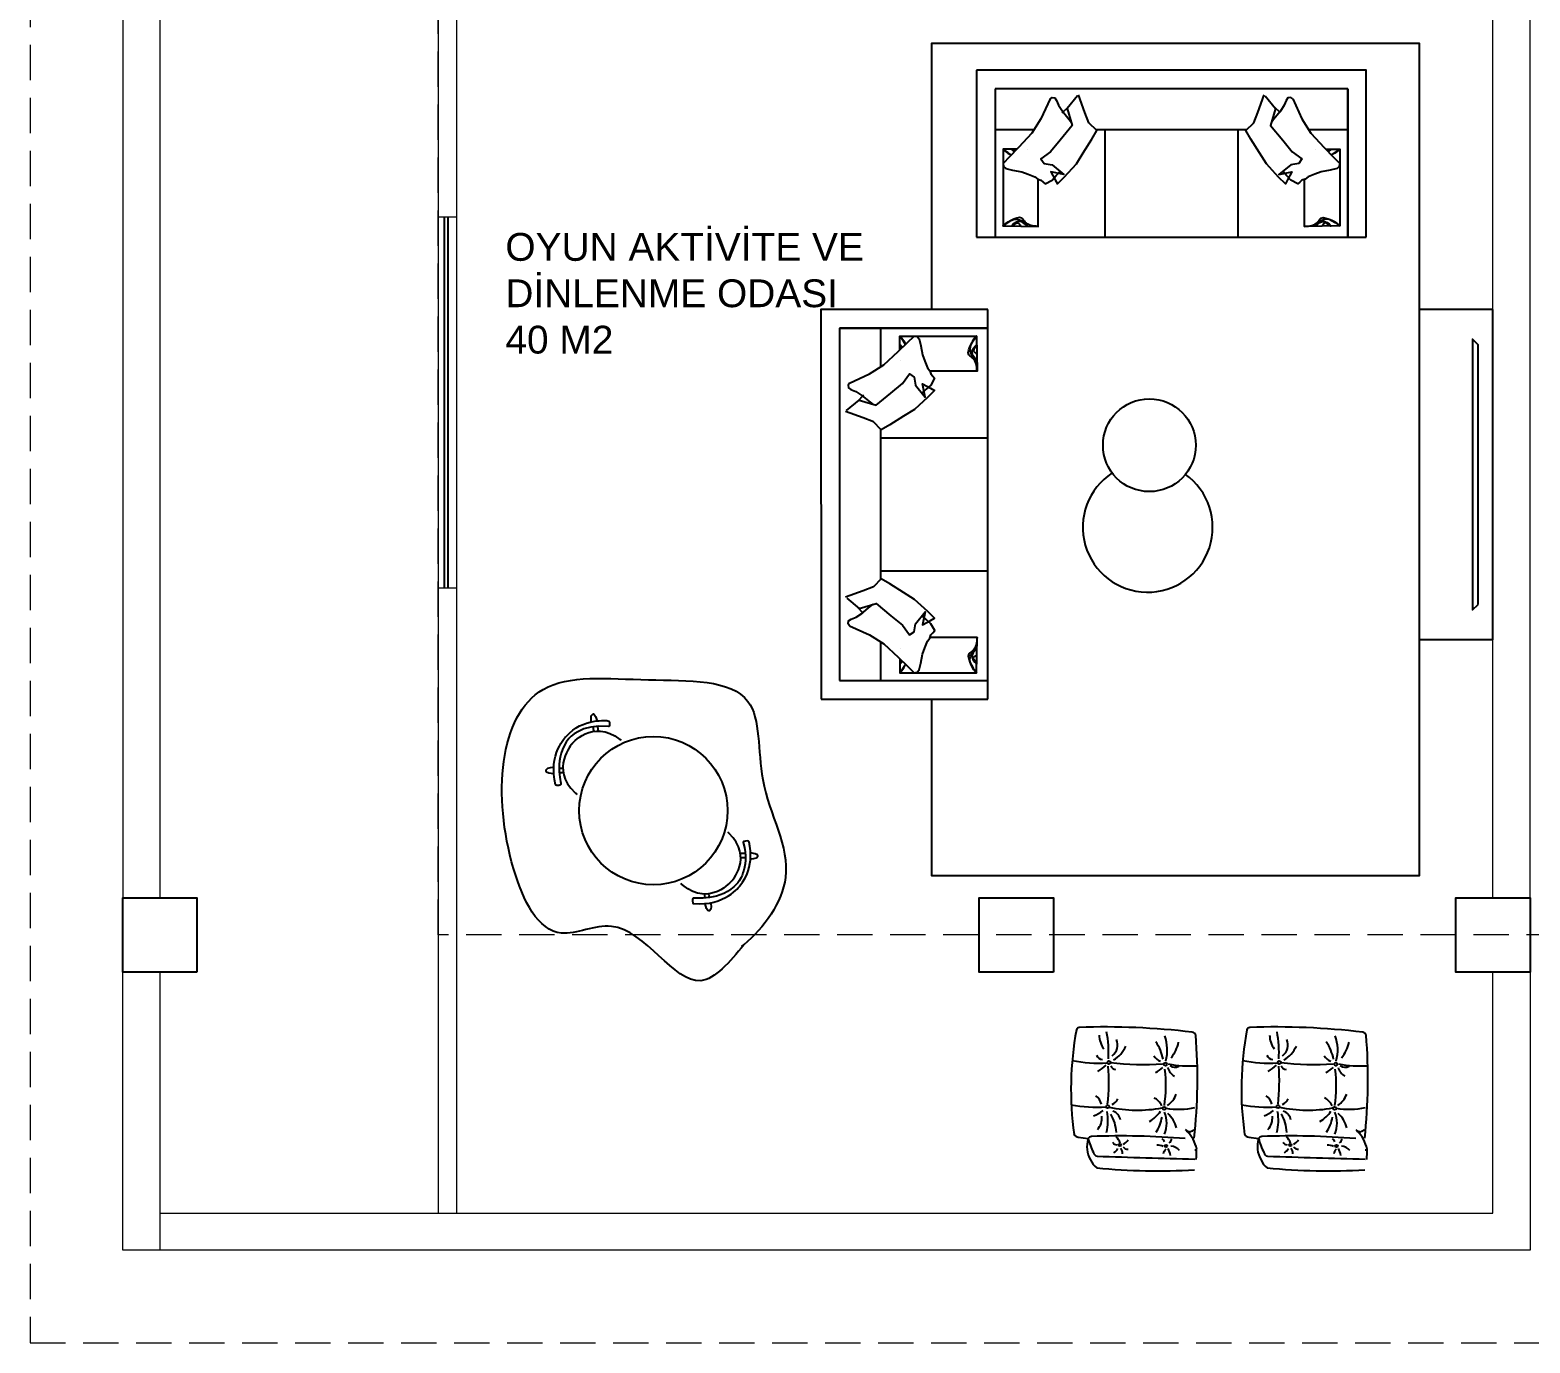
# Model space of a CAD drawing. Header units: millimetres. Extents: x 699029 to 727993, y 4486031 to 4516039.
# Drawn here: x 724107 to 724916, y 4487816 to 4488523 of the extents above; entities that cross this region are included whole.
import ezdxf

# ---------------------------------------------------------------- set-up
doc = ezdxf.new("R2010")
doc.units = ezdxf.units.MM
doc.linetypes.add('022_ATASEHIR MODERN_ABL_TASIYICI_110-120$0$HIDDEN', pattern=[9.525, 6.35, -3.175])
doc.layers.add('_P3_S_Duvar_Ç', color=7, linetype='Continuous', lineweight=30)
doc.layers.add('DBM_w_sld', color=111, linetype='Continuous', lineweight=20)
doc.layers.add('A-BA', color=1, linetype='Continuous')
doc.layers.add('A-TEFRIS', color=251, linetype='Continuous')
doc.styles.get("Standard").update_dxf_attribs({"font": 'arial.ttf'})

# ---------------------------------------------------------------- blocks, each defined once
blk = doc.blocks.new('4.5+1-E$0$A$C00F12981')
blk.add_line((31.95, 38.28), (35.31, 41.65))
for points in [[(25.39, 45.92), (20.44, 35.06), (15.55, 27.45), (8.35, 19.73), (3.52, 14.67), (0, 10.99), (0.29, 9.48), (1.49, 8.43), (5.21, 7.43), (10.08, 6.49), (13.52, 5.31), (17.09, 3.87), (18.71, 2.62), (20.44, 2.07), (21.58, 0.97), (22.7, 0), (22.7, 0), (26.46, 1.99), (28.68, 4.55), (30.77, 6.94)], [(40.23, 47.44), (34.64, 40.71), (37.37, 31.62), (30.77, 23.57), (25.66, 17.34), (20.37, 13.49), (22.12, 11.09), (26.43, 10.26), (32.88, 5.15), (25.77, 6.53), (28.1, 2.3), (29.35, 0.04), (33.02, 3.61), (39.58, 10.79), (43.25, 16.75), (47.87, 24.25), (50.66, 28.77), (46.28, 33.05), (44.2, 38.61), (40.7, 48)], [(25.39, 45.92), (26.46, 46.58), (27.93, 46.52), (28.85, 45.1), (29.9, 42.41), (32, 39.2), (35.65, 34.72), (36.9, 33.18)]]:
    blk.add_lwpolyline(points)
blk = doc.blocks.new('koltuk011')
at = {"layer": 'A-TEFRIS'}
for p, q in [((725088.55, 4488377.48), (725035.57, 4488377.48)), ((725035.57, 4488377.48), (725035.57, 4488167.43)), ((725125.57, 4488377.48), (725092.7, 4488377.48)), ((725125.57, 4488167.43), (725125.57, 4488377.48)), ((725125.57, 4488367.48), (725045.57, 4488367.48)), ((725073, 4488367.48), (725045.57, 4488367.48)), ((725045.57, 4488367.48), (725045.57, 4488177.43)), ((725067.57, 4488367.48), (725067.57, 4488346.5)), ((725067.57, 4488313.09), (725067.57, 4488231.81)), ((725067.57, 4488308.3), (725125.57, 4488308.3)), ((725067.57, 4488236.61), (725125.57, 4488236.61)), ((725067.57, 4488198.4), (725067.57, 4488177.43)), ((725067.57, 4488182.17), (725067.57, 4488177.43)), ((725045.57, 4488177.43), (725125.57, 4488177.43)), ((725090.12, 4488177.43), (725125.57, 4488177.43)), ((725035.57, 4488167.43), (725125.57, 4488167.43)), ((725087.7, 4488167.43), (725125.57, 4488167.43))]:
    blk.add_line(p, q, dxfattribs=at)
for points in [[(725088.55, 4488377.48), (725035.57, 4488377.48), (725035.57, 4488367.48)], [(725045.57, 4488367.48), (725125.57, 4488367.48), (725125.57, 4488377.48)], [(725115.57, 4488377.48), (725088.55, 4488377.48)], [(725045.57, 4488367.48), (725073, 4488367.48)], [(725077.9, 4488367.48), (725077.87, 4488367.45)], [(725078.16, 4488355.87), (725078.04, 4488363.23), (725119.42, 4488363.23), (725119.72, 4488344.28), (725094.3, 4488344.28)], [(725078.25, 4488350.1), (725078.25, 4488350.11)], [(725078.16, 4488189.04), (725078.04, 4488181.68), (725119.42, 4488181.68), (725119.72, 4488200.63), (725094.3, 4488200.63)], [(725078.25, 4488194.81), (725078.25, 4488194.8)]]:
    blk.add_lwpolyline(points, dxfattribs=at)
for points, knots in [([(725081.16, 4488358.74), (725079.78, 4488361.07), (725076.14, 4488365.27), (725080.11, 4488361.31), (725081.18, 4488358.75)], [15.175305, 15.175305, 15.175305, 15.175305, 21.076913, 27.255114, 27.255114, 27.255114, 27.255114]), ([(725079.53, 4488357.18), (725078.84, 4488358), (725077.47, 4488358.96), (725078.71, 4488357.57), (725079.19, 4488356.85)], [43.327681, 43.327681, 43.327681, 43.327681, 45.72066, 47.733046, 47.733046, 47.733046, 47.733046]), ([(725119.72, 4488344.28), (725119.51, 4488346.98), (725119.22, 4488350.66), (725112.03, 4488354.13), (725124.66, 4488369.19), (725112.14, 4488355.52), (725122.5, 4488347.9), (725114.45, 4488354.39), (725121.46, 4488360.25), (725116.64, 4488355.03), (725118.78, 4488354.1), (725119.57, 4488353.75)], [0, 0, 0, 0, 7.390449, 10.074878, 21.076913, 30.521575, 36.045736, 41.631635, 45.72066, 49.372481, 51.530085, 51.530085, 51.530085, 51.530085]), ([(725119.72, 4488200.63), (725119.51, 4488197.93), (725119.22, 4488194.25), (725112.03, 4488190.78), (725124.66, 4488175.72), (725112.14, 4488189.39), (725122.5, 4488197.01), (725114.45, 4488190.52), (725121.46, 4488184.66), (725116.64, 4488189.88), (725118.78, 4488190.81), (725119.57, 4488191.15)], [0, 0, 0, 0, 7.390449, 10.074878, 21.076913, 30.521575, 36.045736, 41.631635, 45.72066, 49.372481, 51.530085, 51.530085, 51.530085, 51.530085]), ([(725079.54, 4488187.73), (725078.84, 4488186.91), (725077.47, 4488185.95), (725078.71, 4488187.33), (725079.19, 4488188.05)], [43.327681, 43.327681, 43.327681, 43.327681, 45.72066, 47.733046, 47.733046, 47.733046, 47.733046]), ([(725081.16, 4488186.17), (725079.78, 4488183.84), (725076.15, 4488179.64), (725080.11, 4488183.6), (725081.18, 4488186.16)], [15.175305, 15.175305, 15.175305, 15.175305, 21.076913, 27.255114, 27.255114, 27.255114, 27.255114])]:
    blk.add_open_spline(points, degree=3, knots=knots, dxfattribs=at)
for points in [[(725078.25, 4488350.1), (725078.25, 4488350.1), (725078.25, 4488350.1), (725078.25, 4488350.11)], [(725078.25, 4488194.81), (725078.25, 4488194.81), (725078.25, 4488194.8), (725078.25, 4488194.8)]]:
    blk.add_open_spline(points, degree=3, dxfattribs=at)
at = {"layer": 'A-TEFRIS', "xscale": -1, "rotation": 90.00116529034653}
blk.add_blockref('4.5+1-E$0$A$C00F12981', (725096.85, 4488363.23), dxfattribs=at)
at = {"layer": 'A-TEFRIS', "extrusion": (0, 0, -1), "xscale": -1, "zscale": -1, "rotation": 269.9988347096494}
blk.add_blockref('4.5+1-E$0$A$C00F12981', (-725096.85, 4488181.68), dxfattribs=at)
blk = doc.blocks.new('koltuk022')
at = {"layer": 'A-TEFRIS'}
for p, q in [((724603.18, 4488377.48), (724550.2, 4488377.48)), ((724550.2, 4488377.48), (724550.21, 4488167.43)), ((724640.2, 4488377.48), (724607.33, 4488377.48)), ((724640.21, 4488167.43), (724640.2, 4488377.48)), ((724640.2, 4488367.48), (724560.2, 4488367.48)), ((724587.63, 4488367.48), (724560.2, 4488367.48)), ((724560.2, 4488367.48), (724560.21, 4488177.43)), ((724582.2, 4488367.48), (724582.2, 4488346.5)), ((724582.2, 4488308.3), (724640.2, 4488308.3)), ((724582.21, 4488313.09), (724582.21, 4488231.81)), ((724582.2, 4488236.61), (724640.2, 4488236.61)), ((724582.21, 4488198.4), (724582.21, 4488177.43)), ((724582.21, 4488182.17), (724582.21, 4488177.43)), ((724560.21, 4488177.43), (724640.21, 4488177.43)), ((724604.76, 4488177.43), (724640.21, 4488177.43)), ((724550.21, 4488167.43), (724640.21, 4488167.43)), ((724602.34, 4488167.43), (724640.21, 4488167.43))]:
    blk.add_line(p, q, dxfattribs=at)
for points in [[(724603.18, 4488377.48), (724550.2, 4488377.48), (724550.2, 4488367.48)], [(724560.2, 4488367.48), (724640.2, 4488367.48), (724640.2, 4488377.48)], [(724630.2, 4488377.48), (724603.18, 4488377.48)], [(724560.2, 4488367.48), (724587.63, 4488367.48)], [(724592.53, 4488367.48), (724592.5, 4488367.45)], [(724592.79, 4488355.87), (724592.67, 4488363.23), (724634.06, 4488363.23), (724634.36, 4488344.28), (724608.94, 4488344.28)], [(724592.88, 4488350.1), (724592.88, 4488350.11)], [(724592.79, 4488189.04), (724592.68, 4488181.68), (724634.06, 4488181.68), (724634.36, 4488200.63), (724608.94, 4488200.63)], [(724592.88, 4488194.81), (724592.88, 4488194.8)]]:
    blk.add_lwpolyline(points, dxfattribs=at)
for points, knots in [([(724595.79, 4488358.74), (724594.41, 4488361.07), (724590.78, 4488365.27), (724594.74, 4488361.31), (724595.81, 4488358.75)], [15.175305, 15.175305, 15.175305, 15.175305, 21.076913, 27.255114, 27.255114, 27.255114, 27.255114]), ([(724594.17, 4488357.18), (724593.47, 4488358), (724592.1, 4488358.96), (724593.34, 4488357.57), (724593.82, 4488356.85)], [43.327681, 43.327681, 43.327681, 43.327681, 45.72066, 47.733046, 47.733046, 47.733046, 47.733046]), ([(724634.36, 4488344.28), (724634.14, 4488346.98), (724633.85, 4488350.66), (724626.66, 4488354.13), (724639.29, 4488369.19), (724626.77, 4488355.52), (724637.13, 4488347.9), (724629.08, 4488354.39), (724636.09, 4488360.25), (724631.27, 4488355.03), (724633.41, 4488354.1), (724634.21, 4488353.75)], [0, 0, 0, 0, 7.390449, 10.074878, 21.076913, 30.521575, 36.045736, 41.631635, 45.72066, 49.372481, 51.530085, 51.530085, 51.530085, 51.530085]), ([(724634.36, 4488200.63), (724634.14, 4488197.93), (724633.86, 4488194.25), (724626.66, 4488190.78), (724639.29, 4488175.72), (724626.77, 4488189.39), (724637.14, 4488197.01), (724629.08, 4488190.52), (724636.09, 4488184.66), (724631.27, 4488189.88), (724633.41, 4488190.81), (724634.21, 4488191.15)], [0, 0, 0, 0, 7.390449, 10.074878, 21.076913, 30.521575, 36.045736, 41.631635, 45.72066, 49.372481, 51.530085, 51.530085, 51.530085, 51.530085]), ([(724594.17, 4488187.73), (724593.47, 4488186.91), (724592.1, 4488185.95), (724593.34, 4488187.33), (724593.82, 4488188.05)], [43.327681, 43.327681, 43.327681, 43.327681, 45.72066, 47.733046, 47.733046, 47.733046, 47.733046]), ([(724595.79, 4488186.17), (724594.41, 4488183.84), (724590.78, 4488179.64), (724594.75, 4488183.6), (724595.81, 4488186.16)], [15.175305, 15.175305, 15.175305, 15.175305, 21.076913, 27.255114, 27.255114, 27.255114, 27.255114])]:
    blk.add_open_spline(points, degree=3, knots=knots, dxfattribs=at)
for points in [[(724592.88, 4488350.1), (724592.88, 4488350.1), (724592.88, 4488350.1), (724592.88, 4488350.11)], [(724592.88, 4488194.81), (724592.88, 4488194.81), (724592.88, 4488194.8), (724592.88, 4488194.8)]]:
    blk.add_open_spline(points, degree=3, dxfattribs=at)
at = {"layer": 'A-TEFRIS', "xscale": -1, "rotation": 90.00116529034653}
blk.add_blockref('4.5+1-E$0$A$C00F12981', (724611.48, 4488363.23), dxfattribs=at)
at = {"layer": 'A-TEFRIS', "extrusion": (0, 0, -1), "xscale": -1, "zscale": -1, "rotation": 269.9988347096494}
blk.add_blockref('4.5+1-E$0$A$C00F12981', (-724611.49, 4488181.68), dxfattribs=at)
blk = doc.blocks.new('rgtghbh')
at = {"layer": 'A-TEFRIS'}
blk.add_circle((724414.51, 4488271.03), 40, dxfattribs=at)
blk.add_spline([(724481.65, 4488326.69), (724503.21, 4488305.49), (724478.86, 4488254.74), (724485.12, 4488228.33), (724453.12, 4488199.13), (724355.38, 4488205.39), (724344.59, 4488261.35), (724350.85, 4488315.92), (724391.91, 4488328.01), (724443.38, 4488345.46), (724481.65, 4488326.69), (724482.69, 4488325.65)], degree=3, dxfattribs=at)
for points, knots in [([(724448.37, 4488316.57), (724448.37, 4488316.57), (724434.3, 4488327.62), (724422.55, 4488312.74), (724422.55, 4488312.74), (724422.35, 4488312.55), (724422.05, 4488312.19)], [0, 0, 0, 0, 1, 1, 1, 1.139868, 1.139868, 1.139868, 1.139868]), ([(724450.2, 4488321.44), (724450.2, 4488321.44), (724462.22, 4488314.5), (724462.18, 4488297.45), (724462.18, 4488297.45), (724462.1, 4488296.98), (724460.78, 4488296.84), (724460.78, 4488296.84), (724459.47, 4488296.64), (724459.26, 4488297.09), (724459.26, 4488297.09), (724459.65, 4488312.75), (724449.07, 4488319.87), (724449.07, 4488319.87), (724440.66, 4488326.3), (724426.84, 4488320.95), (724426.84, 4488320.95), (724426.55, 4488320.79), (724426.32, 4488321.08), (724426.32, 4488321.08), (724425.38, 4488322.92), (724425.87, 4488323.61), (724425.87, 4488323.61), (724425.86, 4488323.93), (724426.3, 4488324.04), (724426.3, 4488324.04), (724439.09, 4488329.15), (724450.2, 4488321.44)], [0, 0, 0, 0, 1, 1, 1, 2, 2, 2, 3, 3, 3, 4, 4, 4, 5, 5, 5, 6, 6, 6, 7, 7, 7, 8, 8, 8, 9, 9, 9, 9]), ([(724435.06, 4488325.56), (724435.06, 4488325.56), (724435.09, 4488329.35), (724433.39, 4488329.56), (724433.39, 4488329.56), (724431.84, 4488329.96), (724432.02, 4488325.35)], [0, 0, 0, 0, 1, 1, 1, 2, 2, 2, 2]), ([(724447.99, 4488316.84), (724447.99, 4488316.84), (724463.36, 4488306.67), (724452.97, 4488290.81), (724452.97, 4488290.81), (724452.74, 4488290.29), (724452.22, 4488289.57)], [0, 0, 0, 0, 1, 1, 1, 1.200105, 1.200105, 1.200105, 1.200105]), ([(724460.94, 4488306.73), (724460.94, 4488306.73), (724464.52, 4488307.97), (724465.26, 4488306.42), (724465.26, 4488306.42), (724466.12, 4488305.07), (724461.7, 4488303.79)], [0, 0, 0, 0, 1, 1, 1, 2, 2, 2, 2]), ([(724383.28, 4488223.66), (724383.28, 4488223.66), (724368.09, 4488233.11), (724378.06, 4488249.23), (724378.06, 4488249.23), (724378.17, 4488249.49), (724378.41, 4488249.89)], [0, 0, 0, 0, 1, 1, 1, 1.139868, 1.139868, 1.139868, 1.139868]), ([(724379.33, 4488220.27), (724379.33, 4488220.27), (724389.95, 4488211.35), (724405.97, 4488217.21), (724405.97, 4488217.21), (724406.39, 4488217.45), (724406.07, 4488218.74), (724406.07, 4488218.74), (724405.8, 4488220.04), (724405.31, 4488220.08), (724405.31, 4488220.08), (724390.72, 4488214.37), (724380.42, 4488221.88), (724380.42, 4488221.88), (724371.51, 4488227.59), (724371.81, 4488242.4), (724371.81, 4488242.4), (724371.86, 4488242.73), (724371.51, 4488242.84), (724371.51, 4488242.84), (724369.46, 4488243.1), (724368.98, 4488242.4), (724368.98, 4488242.4), (724368.67, 4488242.3), (724368.73, 4488241.85), (724368.73, 4488241.85), (724368.29, 4488228.09), (724379.33, 4488220.27)], [0, 0, 0, 0, 1, 1, 1, 2, 2, 2, 3, 3, 3, 4, 4, 4, 5, 5, 5, 6, 6, 6, 7, 7, 7, 8, 8, 8, 9, 9, 9, 9]), ([(724370.28, 4488233.1), (724370.28, 4488233.1), (724366.73, 4488231.77), (724365.95, 4488233.3), (724365.95, 4488233.3), (724365.05, 4488234.62), (724369.44, 4488236.03)], [0, 0, 0, 0, 1, 1, 1, 2, 2, 2, 2]), ([(724382.9, 4488223.92), (724382.9, 4488223.92), (724397.7, 4488212.96), (724409.07, 4488228.13), (724409.07, 4488228.13), (724409.47, 4488228.53), (724409.97, 4488229.27)], [0, 0, 0, 0, 1, 1, 1, 1.200105, 1.200105, 1.200105, 1.200105]), ([(724396.82, 4488215.21), (724396.82, 4488215.21), (724396.89, 4488211.42), (724398.59, 4488211.25), (724398.59, 4488211.25), (724400.16, 4488210.9), (724399.85, 4488215.5)], [0, 0, 0, 0, 1, 1, 1, 2, 2, 2, 2])]:
    blk.add_open_spline(points, degree=3, knots=knots, dxfattribs=at)
for points in [[(724432.58, 4488322.59), (724432.58, 4488322.59), (724432.78, 4488320.36), (724432.82, 4488320)], [(724434.96, 4488322.87), (724434.96, 4488322.87), (724435.07, 4488320.79), (724435.1, 4488320.49)], [(724458.08, 4488305.74), (724458.08, 4488305.74), (724456.46, 4488305.28), (724456.21, 4488305.21)], [(724458.58, 4488303.5), (724458.58, 4488303.5), (724456.87, 4488303), (724456.59, 4488302.93)], [(724372.23, 4488236.44), (724372.23, 4488236.44), (724374.39, 4488237.01), (724374.75, 4488237.1)], [(724372.78, 4488234.11), (724372.78, 4488234.11), (724374.78, 4488234.72), (724375.07, 4488234.8)], [(724396.78, 4488218.23), (724396.78, 4488218.23), (724396.66, 4488219.91), (724396.64, 4488220.17)], [(724399.06, 4488218.53), (724399.06, 4488218.53), (724398.94, 4488220.3), (724398.91, 4488220.59)]]:
    blk.add_open_spline(points, degree=3, dxfattribs=at)

msp = doc.modelspace()

# ---------------------------------------------------------------- linework, layer by layer
at = {"color": 4}
for points in [[(724330.64, 4488222.73), (724330.64, 4488422.73)], [(724332.64, 4488222.73), (724332.64, 4488422.73)]]:
    msp.add_lwpolyline(points, dxfattribs=at)
at = {"layer": '_P3_S_Duvar_Ç', "color": 251, "linetype": '022_ATASEHIR MODERN_ABL_TASIYICI_110-120$0$HIDDEN', "lineweight": 9, "ltscale": 3, "true_color": 0x636466}
for points in [[(724107.2, 4487815.6), (725724.39, 4487815.6), (725724.39, 4489115.6), (724107.2, 4489115.6)], [(725504.41, 4488895.6), (725504.41, 4488035.6), (724327.2, 4488035.6), (724327.2, 4488895.6)]]:
    msp.add_lwpolyline(points, close=True, dxfattribs=at)
at = {"layer": 'A-BA', "ltscale": 10}
for points in [[(724197.21, 4488015.6), (724157.21, 4488015.6), (724157.21, 4488055.6), (724197.21, 4488055.6)], [(724658.95, 4488015.6), (724618.95, 4488015.6), (724618.95, 4488055.6), (724658.95, 4488055.6)], [(724915.8, 4488015.6), (724875.8, 4488015.6), (724875.8, 4488055.6), (724915.8, 4488055.6)]]:
    msp.add_lwpolyline(points, close=True, dxfattribs=at)
at = {"layer": 'A-TEFRIS'}
for points in [[(724593.32, 4488372.73), (724593.32, 4488516.36), (724855.98, 4488516.36), (724855.98, 4488067.47), (724593.32, 4488067.47), (724593.32, 4488162.69)], [(724672.28, 4487926.52), (724677.56, 4487925.91)], [(724764.16, 4487926.52), (724769.43, 4487925.91)]]:
    msp.add_lwpolyline(points, dxfattribs=at)
for points in [[(724895.8, 4488372.72), (724855.98, 4488372.72), (724855.98, 4488194.88), (724895.8, 4488194.88)], [(724887.8, 4488213.8), (724887.8, 4488353.8), (724884.8, 4488356.8), (724884.8, 4488210.8)]]:
    msp.add_lwpolyline(points, close=True, dxfattribs=at)
for points in [[(724672.8, 4487985.76, 0.280841), (724671.28, 4487984.44, 0.06382)], [(724764.68, 4487985.76, 0.280841), (724763.15, 4487984.44, 0.06382)]]:
    msp.add_lwpolyline(points, format="xyb", dxfattribs=at)
for centre, radius in [((724710.62, 4488299.61), 25), ((724688.79, 4487966.82), 0.857), ((724719.25, 4487965.93), 0.857), ((724780.67, 4487966.82), 0.857), ((724811.12, 4487965.93), 0.857), ((724688.12, 4487942.97), 0.857), ((724718.57, 4487942.08), 0.857), ((724779.99, 4487942.97), 0.857), ((724810.45, 4487942.08), 0.857), ((724694.7, 4487922.31), 0.662), ((724719.61, 4487921.8), 0.662), ((724786.58, 4487922.31), 0.662), ((724811.49, 4487921.8), 0.662)]:
    msp.add_circle(centre, radius, dxfattribs=at)
for centre, radius, start, end in [((724709.73, 4488255.37, -1.98), 35, 123.17776, 54.53626), ((724844.83, 4487952.44), 176.48, 169.55336, 187.9563), ((724686.17, 4487580.35), 405.64, 83.26391, 91.88804), ((724936.71, 4487952.44), 176.48, 169.55336, 187.9563), ((724778.05, 4487580.35), 405.64, 83.26391, 91.88804), ((724696.48, 4487981.7), 12.91, 180.53843, 215.55701), ((724629.33, 4487972.28), 59.29, 356.56207, 10.75646), ((724686.31, 4487976.25), 7.14, 306.01461, 24.23481), ((724691.29, 4487963.12), 27.28, 11.47068, 33.17512), ((724698.76, 4487973.5), 21.52, 344.29956, 20.8357), ((724705.68, 4487982.49), 21.22, 321.71007, 347.04514), ((724733.24, 4487980.73), 2.51, 18.68521, 78.18641), ((724435.34, 4487958.06), 301.19, 353.87863, 4.47058), ((724788.36, 4487981.7), 12.91, 180.53843, 215.55701), ((724721.21, 4487972.28), 59.29, 356.56207, 10.75646), ((724778.19, 4487976.25), 7.14, 306.01461, 24.23481), ((724783.16, 4487963.12), 27.28, 11.47068, 33.17512), ((724790.64, 4487973.5), 21.52, 344.29956, 20.8357), ((724797.56, 4487982.49), 21.22, 321.71007, 347.04514), ((724825.11, 4487980.73), 2.51, 18.68521, 78.18641), ((724527.21, 4487958.06), 301.19, 353.87863, 4.47058), ((724686.01, 4487972.72), 4.36, 205.70157, 260.88191), ((724682.6, 4487982.73), 16.94, 300.77996, 335.2127), ((724719.63, 4487974.94), 8.07, 214.23093, 247.96688), ((724777.88, 4487972.72), 4.36, 205.70157, 260.88191), ((724774.47, 4487982.73), 16.94, 300.77996, 335.2127), ((724811.51, 4487974.94), 8.07, 214.23093, 247.96688), ((724683.27, 4488036.27), 69.8, 258.22921, 273.55928), ((724667.12, 4487987.47), 29.9, 301.68135, 312.54276), ((724584.15, 4487956.41), 104.66, 353.40126, 4.62649), ((724706.94, 4488102.35), 136.64, 262.7295, 274.53901), ((724692.81, 4487966.12), 3.17, 200.94256, 262.53652), ((724707.95, 4487975.27), 14.99, 293.40734, 311.72235), ((724645.62, 4487954.34), 73.89, 351.60692, 6.87778), ((724729.5, 4487967.32), 9.61, 199.92805, 235.67457), ((724732.26, 4488020.5), 55.56, 257.98344, 274.31514), ((724724.36, 4487968.87), 4.62, 234.26471, 297.19125), ((724775.15, 4488036.27), 69.8, 258.22921, 273.55928), ((724758.99, 4487987.47), 29.9, 301.68135, 312.54276), ((724676.02, 4487956.41), 104.66, 353.40126, 4.62649), ((724798.82, 4488102.35), 136.64, 262.7295, 274.53901), ((724784.69, 4487966.12), 3.17, 200.94256, 262.53652), ((724799.82, 4487975.27), 14.99, 293.40734, 311.72235), ((724737.5, 4487954.34), 73.89, 351.60692, 6.87778), ((724821.38, 4487967.32), 9.61, 199.92805, 235.67457), ((724824.14, 4488020.5), 55.56, 257.98344, 274.31514), ((724816.23, 4487968.87), 4.62, 234.26471, 297.19125), ((724682.31, 4488014.01), 71.28, 258.866, 273.92569), ((724677.56, 4487942.62), 7.42, 13.39165, 56.03037), ((724688.51, 4487949.48), 5.63, 290.53532, 335.73301), ((724708.9, 4487939.61), 9.25, 25.12762, 62.72716), ((724713.42, 4487953.91), 12.4, 303.82144, 340.23735), ((724774.19, 4488014.01), 71.28, 258.866, 273.92569), ((724769.44, 4487942.62), 7.42, 13.39165, 56.03037), ((724780.39, 4487949.48), 5.63, 290.53532, 335.73301), ((724800.77, 4487939.61), 9.25, 25.12762, 62.72716), ((724805.3, 4487953.91), 12.4, 303.82144, 340.23735), ((724669.57, 4487963.29), 27.54, 293.48949, 305.66304), ((724675.65, 4487936.96), 9.42, 318.10973, 5.41315), ((724661.68, 4487935.55), 26.63, 345.94977, 10.45328), ((724704.23, 4488018.36), 77.2, 258.56489, 279.91593), ((724671.84, 4487928.11), 21, 2.77129, 31.38326), ((724689.59, 4487935.26), 5.43, 6.06971, 75.49668), ((724701.76, 4487950.6), 17.93, 299.75638, 326.06856), ((724697.42, 4487940.48), 20.24, 326.06327, 351.29721), ((724704.47, 4487934.16), 15.47, 337.63393, 22.10213), ((724726.57, 4487981.95), 40.37, 259.79971, 282.35302), ((724709.54, 4487927.4), 16.24, 15.0836, 47.65647), ((724761.45, 4487963.29), 27.54, 293.48949, 305.66304), ((724767.53, 4487936.96), 9.42, 318.10973, 5.41315), ((724753.56, 4487935.55), 26.63, 345.94977, 10.45328), ((724796.11, 4488018.36), 77.2, 258.56489, 279.91593), ((724763.72, 4487928.11), 21, 2.77129, 31.38326), ((724781.46, 4487935.26), 5.43, 6.06971, 75.49668), ((724793.64, 4487950.6), 17.93, 299.75638, 326.06856), ((724789.3, 4487940.48), 20.24, 326.06327, 351.29721), ((724796.34, 4487934.16), 15.47, 337.63393, 22.10213), ((724818.44, 4487981.95), 40.37, 259.79971, 282.35302), ((724801.42, 4487927.4), 16.24, 15.0836, 47.65647), ((724673.13, 4487930.2), 3.78, 213.63335, 257.04244), ((724732.55, 4487932.97), 3.47, 221.8761, 273.99835), ((724716.95, 4487916.06), 19.6, 11.88491, 45.62006), ((724731.33, 4487933.98), 4.69, 288.0665, 316.6606), ((724765.01, 4487930.2), 3.78, 213.63335, 257.04244), ((724824.42, 4487932.97), 3.47, 221.8761, 273.99835), ((724808.83, 4487916.06), 19.6, 11.88491, 45.62006), ((724823.21, 4487933.98), 4.69, 288.0665, 316.6606), ((724690.79, 4487921.49), 13.84, 162.22544, 211.07128), ((724679.73, 4487924.13), 2.81, 98.03724, 140.64761), ((724719.99, 4487937.69), 44.03, 195.51181, 206.16257), ((724695.46, 4487521.25), 405.99, 85.12407, 92.27501), ((724693.2, 4487925.22), 2.78, 210.05992, 265.70414), ((724688.03, 4487923.57), 6.46, 302.57726, 331.25359), ((724687.7, 4487921.23), 7.44, 17.1, 47.58338), ((724689.26, 4487917.15), 6.9, 3.0179, 30.77909), ((724691.81, 4487930.96), 9.42, 299.14589, 321.25711), ((724698.8, 4487922.84), 2.78, 211.07284, 277.93917), ((724714.93, 4487916.17), 6.16, 59.46411, 92.99492), ((724715.26, 4487922.62), 3.79, 21.22136, 53.64319), ((724725.05, 4487915.71), 7.2, 141.59955, 165.29821), ((724708.03, 4487913.85), 14.28, 11.59724, 27.78198), ((724720.36, 4487925.6), 2.19, 292.99492, 3.43754), ((724722.08, 4487915.66), 6.05, 38.25112, 88.67941), ((724734.92, 4487921.66), 1.98, 273.99738, 307.88372), ((724698.16, 4487918.37), 37.94, 354.25917, 2.51888), ((724782.67, 4487921.49), 13.84, 162.22544, 211.07128), ((724771.61, 4487924.13), 2.81, 98.03724, 140.64761), ((724811.86, 4487937.69), 44.03, 195.51181, 206.16257), ((724787.33, 4487521.25), 405.99, 85.12407, 92.27501), ((724785.08, 4487925.22), 2.78, 210.05992, 265.70414), ((724779.91, 4487923.57), 6.46, 302.57726, 331.25359), ((724779.58, 4487921.23), 7.44, 17.1, 47.58338), ((724781.14, 4487917.15), 6.9, 3.0179, 30.77909), ((724783.68, 4487930.96), 9.42, 299.14589, 321.25711), ((724790.68, 4487922.84), 2.78, 211.07284, 277.93917), ((724806.8, 4487916.17), 6.16, 59.46411, 92.99492), ((724807.14, 4487922.62), 3.79, 21.22136, 53.64319), ((724816.93, 4487915.71), 7.2, 141.59955, 165.29821), ((724799.91, 4487913.85), 14.28, 11.59724, 27.78198), ((724812.23, 4487925.6), 2.19, 292.99492, 3.43754), ((724813.96, 4487915.66), 6.05, 38.25112, 88.67941), ((724826.79, 4487921.66), 1.98, 273.99738, 307.88372), ((724790.03, 4487918.37), 37.94, 354.25917, 2.51888), ((724687.56, 4487917.47), 9.17, 199.94702, 234.72201), ((724682.98, 4487918.83), 2.57, 192.48543, 257.98851), ((724862.01, 4493192.18), 5278.92, 268.0506, 268.62189), ((724779.44, 4487917.47), 9.17, 199.94702, 234.72201), ((724774.85, 4487918.83), 2.57, 192.48543, 257.98851), ((724953.89, 4493192.18), 5278.92, 268.0506, 268.62189), ((724716, 4488271.1), 362.69, 264.6635, 272.9888), ((724807.87, 4488271.1), 362.69, 264.6635, 272.9888)]:
    msp.add_arc(centre, radius, start, end, dxfattribs=at)
at = {"layer": 'DBM_w_sld'}
for points in [[(724157.2, 4489065.6), (724157.2, 4488015.6)], [(724875.8, 4488015.6), (724915.8, 4488015.6), (724915.8, 4489065.6), (724197.21, 4489065.6)], [(724337.2, 4487885.6), (724337.2, 4488055.6), (724337.2, 4488668.21), (724327.2, 4488668.21), (724327.2, 4488055.6), (724327.2, 4487885.6)], [(724177.19, 4488569.86), (724177.19, 4488055.6)], [(724895.8, 4488055.6), (724895.8, 4488569.86)], [(724327.2, 4488422.73), (724337.2, 4488422.73)], [(724327.2, 4488222.73), (724337.2, 4488222.73)], [(724915.8, 4487865.6), (724157.2, 4487865.6), (724157.2, 4488015.6)], [(724177.19, 4488015.6), (724177.19, 4487885.6), (724895.8, 4487885.6), (724895.8, 4488015.6)], [(724915.8, 4488015.6), (724915.8, 4487865.6)], [(724915.8, 4488015.6), (724915.8, 4487865.6)], [(724177.19, 4487885.6), (724177.19, 4487865.6)]]:
    msp.add_lwpolyline(points, dxfattribs=at)

# ---------------------------------------------------------------- block references
at = {"layer": '_P3_S_Duvar_Ç', "color": 240, "lineweight": 13, "true_color": 0xed1f24}
for name, p, rotation in [('koltuk011', (-3763549.97, 5213537.3), 270), ('rgtghbh', (-3669700.85, 5654657.72), 264.3006720807267)]:
    msp.add_blockref(name, p, dxfattribs=dict(at, rotation=rotation))
msp.add_blockref('koltuk022', (-16.61, -4.74), dxfattribs=at)

# ---------------------------------------------------------------- texts
at = {"color": 5, "lineweight": 53, "insert": (724363.45, 4488414.04), "char_height": 15, "attachment_point": 1}
msp.add_mtext_dynamic_manual_height_columns('{\\C7;OYUN AKTİVİTE VE \\PDİNLENME ODASI \\P40 M2}', width=2900.1629, gutter_width=75, heights=[-71.74], dxfattribs=at)

doc.saveas('drawing.dxf')
